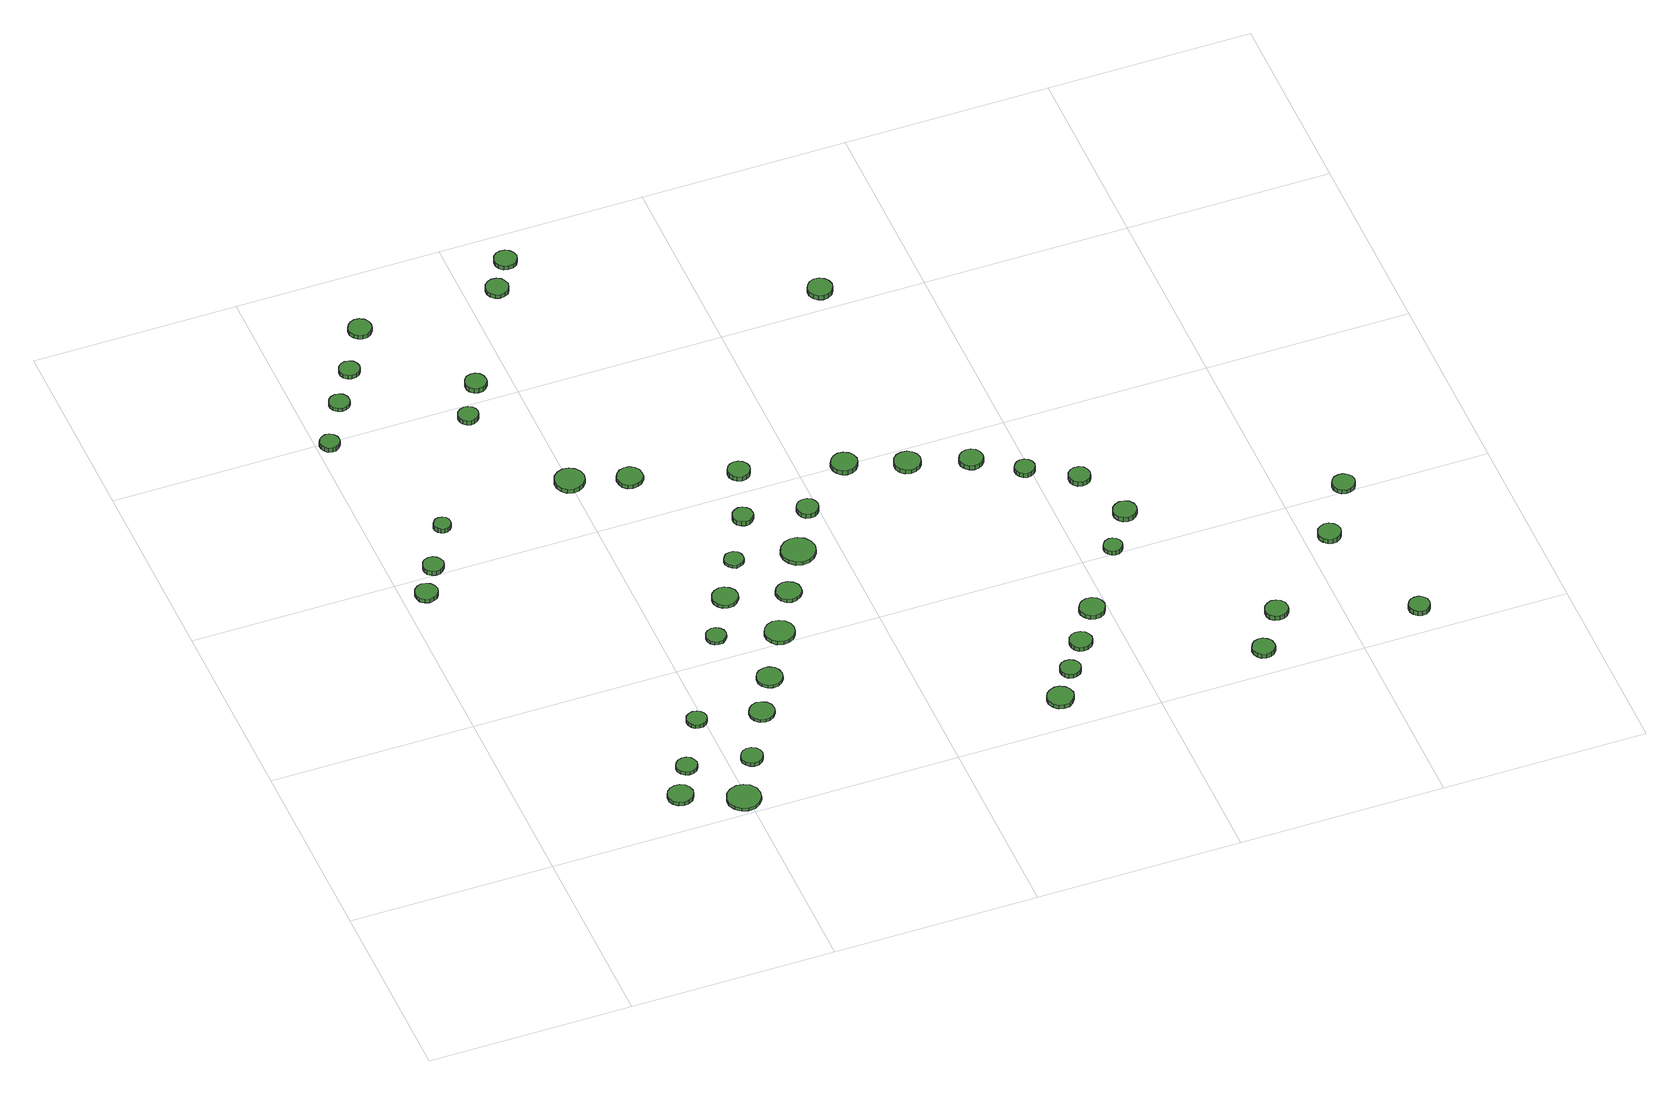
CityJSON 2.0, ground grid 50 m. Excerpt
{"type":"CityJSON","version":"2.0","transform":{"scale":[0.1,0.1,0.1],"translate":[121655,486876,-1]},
"CityObjects":{
"tree1":{"type":"SolitaryVegetationObject","attributes":{"function":"something"},"geometry":[{"type":"MultiSurface","lod":"1","boundaries":[[[0,1,2,3,4,5,6,7,8,9,10,11,12,13,14]],[[15,16,17,18,19,20,21,22,23,24,25,26,27,28,29]],[[0,29,28,1]],[[1,28,27,2]],[[2,27,26,3]],[[3,26,25,4]],[[4,25,24,5]],[[5,24,23,6]],[[6,23,22,7]],[[7,22,21,8]],[[8,21,20,9]],[[9,20,19,10]],[[10,19,18,11]],[[11,18,17,12]],[[12,17,16,13]],[[13,16,15,14]],[[14,15,29,0]]]}]},
"tree2":{"type":"SolitaryVegetationObject","attributes":{"function":"something"},"geometry":[{"type":"MultiSurface","lod":"1","boundaries":[[[30,31,32,33,34,35,36,37,38,39,40,41,42,43,44]],[[45,46,47,48,49,50,51,52,53,54,55,56,57,58,59]],[[30,59,58,31]],[[31,58,57,32]],[[32,57,56,33]],[[33,56,55,34]],[[34,55,54,35]],[[35,54,53,36]],[[36,53,52,37]],[[37,52,51,38]],[[38,51,50,39]],[[39,50,49,40]],[[40,49,48,41]],[[41,48,47,42]],[[42,47,46,43]],[[43,46,45,44]],[[44,45,59,30]]]}]},
"tree3":{"type":"SolitaryVegetationObject","attributes":{"function":"something"},"geometry":[{"type":"MultiSurface","lod":"1","boundaries":[[[60,61,62,63,64,65,66,67,68,69,70,71,72,73,74]],[[75,76,77,78,79,80,81,82,83,84,85,86,87,88,89]],[[60,89,88,61]],[[61,88,87,62]],[[62,87,86,63]],[[63,86,85,64]],[[64,85,84,65]],[[65,84,83,66]],[[66,83,82,67]],[[67,82,81,68]],[[68,81,80,69]],[[69,80,79,70]],[[70,79,78,71]],[[71,78,77,72]],[[72,77,76,73]],[[73,76,75,74]],[[74,75,89,60]]]}]},
"tree4":{"type":"SolitaryVegetationObject","attributes":{"function":"something"},"geometry":[{"type":"MultiSurface","lod":"1","boundaries":[[[90,91,92,93,94,95,96,97,98,99,100,101,102,103,104]],[[105,106,107,108,109,110,111,112,113,114,115,116,117,118,119]],[[90,119,118,91]],[[91,118,117,92]],[[92,117,116,93]],[[93,116,115,94]],[[94,115,114,95]],[[95,114,113,96]],[[96,113,112,97]],[[97,112,111,98]],[[98,111,110,99]],[[99,110,109,100]],[[100,109,108,101]],[[101,108,107,102]],[[102,107,106,103]],[[103,106,105,104]],[[104,105,119,90]]]}]},
"tree5":{"type":"SolitaryVegetationObject","attributes":{"function":"something"},"geometry":[{"type":"MultiSurface","lod":"1","boundaries":[[[120,121,122,123,124,125,126,127,128,129,130,131,132,133,134]],[[135,136,137,138,139,140,141,142,143,144,145,146,147,148,149]],[[120,149,148,121]],[[121,148,147,122]],[[122,147,146,123]],[[123,146,145,124]],[[124,145,144,125]],[[125,144,143,126]],[[126,143,142,127]],[[127,142,141,128]],[[128,141,140,129]],[[129,140,139,130]],[[130,139,138,131]],[[131,138,137,132]],[[132,137,136,133]],[[133,136,135,134]],[[134,135,149,120]]]}]},
"tree6":{"type":"SolitaryVegetationObject","attributes":{"function":"something"},"geometry":[{"type":"MultiSurface","lod":"1","boundaries":[[[150,151,152,153,154,155,156,157,158,159,160,161,162,163,164]],[[165,166,167,168,169,170,171,172,173,174,175,176,177,178,179]],[[150,179,178,151]],[[151,178,177,152]],[[152,177,176,153]],[[153,176,175,154]],[[154,175,174,155]],[[155,174,173,156]],[[156,173,172,157]],[[157,172,171,158]],[[158,171,170,159]],[[159,170,169,160]],[[160,169,168,161]],[[161,168,167,162]],[[162,167,166,163]],[[163,166,165,164]],[[164,165,179,150]]]}]},
"tree7":{"type":"SolitaryVegetationObject","attributes":{"function":"something"},"geometry":[{"type":"MultiSurface","lod":"1","boundaries":[[[180,181,182,183,184,185,186,187,188,189,190,191,192,193,194]],[[195,196,197,198,199,200,201,202,203,204,205,206,207,208,209]],[[180,209,208,181]],[[181,208,207,182]],[[182,207,206,183]],[[183,206,205,184]],[[184,205,204,185]],[[185,204,203,186]],[[186,203,202,187]],[[187,202,201,188]],[[188,201,200,189]],[[189,200,199,190]],[[190,199,198,191]],[[191,198,197,192]],[[192,197,196,193]],[[193,196,195,194]],[[194,195,209,180]]]}]},
"tree8":{"type":"SolitaryVegetationObject","attributes":{"function":"something"},"geometry":[{"type":"MultiSurface","lod":"1","boundaries":[[[210,211,212,213,214,215,216,217,218,219,220,221,222,223,224]],[[225,226,227,228,229,230,231,232,233,234,235,236,237,238,239]],[[210,239,238,211]],[[211,238,237,212]],[[212,237,236,213]],[[213,236,235,214]],[[214,235,234,215]],[[215,234,233,216]],[[216,233,232,217]],[[217,232,231,218]],[[218,231,230,219]],[[219,230,229,220]],[[220,229,228,221]],[[221,228,227,222]],[[222,227,226,223]],[[223,226,225,224]],[[224,225,239,210]]]}]},
"tree9":{"type":"SolitaryVegetationObject","attributes":{"function":"something"},"geometry":[{"type":"MultiSurface","lod":"1","boundaries":[[[240,241,242,243,244,245,246,247,248,249,250,251,252,253,254]],[[255,256,257,258,259,260,261,262,263,264,265,266,267,268,269]],[[240,269,268,241]],[[241,268,267,242]],[[242,267,266,243]],[[243,266,265,244]],[[244,265,264,245]],[[245,264,263,246]],[[246,263,262,247]],[[247,262,261,248]],[[248,261,260,249]],[[249,260,259,250]],[[250,259,258,251]],[[251,258,257,252]],[[252,257,256,253]],[[253,256,255,254]],[[254,255,269,240]]]}]},
"tree10":{"type":"SolitaryVegetationObject","attributes":{"function":"something"},"geometry":[{"type":"MultiSurface","lod":"1","boundaries":[[[270,271,272,273,274,275,276,277,278,279,280,281,282,283,284]],[[285,286,287,288,289,290,291,292,293,294,295,296,297,298,299]],[[270,299,298,271]],[[271,298,297,272]],[[272,297,296,273]],[[273,296,295,274]],[[274,295,294,275]],[[275,294,293,276]],[[276,293,292,277]],[[277,292,291,278]],[[278,291,290,279]],[[279,290,289,280]],[[280,289,288,281]],[[281,288,287,282]],[[282,287,286,283]],[[283,286,285,284]],[[284,285,299,270]]]}]},
"tree11":{"type":"SolitaryVegetationObject","attributes":{"function":"something"},"geometry":[{"type":"MultiSurface","lod":"1","boundaries":[[[300,301,302,303,304,305,306,307,308,309,310,311,312,313,314]],[[315,316,317,318,319,320,321,322,323,324,325,326,327,328,329]],[[300,329,328,301]],[[301,328,327,302]],[[302,327,326,303]],[[303,326,325,304]],[[304,325,324,305]],[[305,324,323,306]],[[306,323,322,307]],[[307,322,321,308]],[[308,321,320,309]],[[309,320,319,310]],[[310,319,318,311]],[[311,318,317,312]],[[312,317,316,313]],[[313,316,315,314]],[[314,315,329,300]]]}]},
"tree12":{"type":"SolitaryVegetationObject","attributes":{"function":"something"},"geometry":[{"type":"MultiSurface","lod":"1","boundaries":[[[330,331,332,333,334,335,336,337,338,339,340,341,342,343,344]],[[345,346,347,348,349,350,351,352,353,354,355,356,357,358,359]],[[330,359,358,331]],[[331,358,357,332]],[[332,357,356,333]],[[333,356,355,334]],[[334,355,354,335]],[[335,354,353,336]],[[336,353,352,337]],[[337,352,351,338]],[[338,351,350,339]],[[339,350,349,340]],[[340,349,348,341]],[[341,348,347,342]],[[342,347,346,343]],[[343,346,345,344]],[[344,345,359,330]]]}]},
"tree13":{"type":"SolitaryVegetationObject","attributes":{"function":"something"},"geometry":[{"type":"MultiSurface","lod":"1","boundaries":[[[360,361,362,363,364,365,366,367,368,369,370,371,372,373,374]],[[375,376,377,378,379,380,381,382,383,384,385,386,387,388,389]],[[360,389,388,361]],[[361,388,387,362]],[[362,387,386,363]],[[363,386,385,364]],[[364,385,384,365]],[[365,384,383,366]],[[366,383,382,367]],[[367,382,381,368]],[[368,381,380,369]],[[369,380,379,370]],[[370,379,378,371]],[[371,378,377,372]],[[372,377,376,373]],[[373,376,375,374]],[[374,375,389,360]]]}]},
"tree14":{"type":"SolitaryVegetationObject","attributes":{"function":"something"},"geometry":[{"type":"MultiSurface","lod":"1","boundaries":[[[390,391,392,393,394,395,396,397,398,399,400,401,402,403,404]],[[405,406,407,408,409,410,411,412,413,414,415,416,417,418,419]],[[390,419,418,391]],[[391,418,417,392]],[[392,417,416,393]],[[393,416,415,394]],[[394,415,414,395]],[[395,414,413,396]],[[396,413,412,397]],[[397,412,411,398]],[[398,411,410,399]],[[399,410,409,400]],[[400,409,408,401]],[[401,408,407,402]],[[402,407,406,403]],[[403,406,405,404]],[[404,405,419,390]]]}]},
"tree15":{"type":"SolitaryVegetationObject","attributes":{"function":"something"},"geometry":[{"type":"MultiSurface","lod":"1","boundaries":[[[420,421,422,423,424,425,426,427,428,429,430,431,432,433,434]],[[435,436,437,438,439,440,441,442,443,444,445,446,447,448,449]],[[420,449,448,421]],[[421,448,447,422]],[[422,447,446,423]],[[423,446,445,424]],[[424,445,444,425]],[[425,444,443,426]],[[426,443,442,427]],[[427,442,441,428]],[[428,441,440,429]],[[429,440,439,430]],[[430,439,438,431]],[[431,438,437,432]],[[432,437,436,433]],[[433,436,435,434]],[[434,435,449,420]]]}]},
"tree16":{"type":"SolitaryVegetationObject","attributes":{"function":"something"},"geometry":[{"type":"MultiSurface","lod":"1","boundaries":[[[450,451,452,453,454,455,456,457,458,459,460,461,462,463,464]],[[465,466,467,468,469,470,471,472,473,474,475,476,477,478,479]],[[450,479,478,451]],[[451,478,477,452]],[[452,477,476,453]],[[453,476,475,454]],[[454,475,474,455]],[[455,474,473,456]],[[456,473,472,457]],[[457,472,471,458]],[[458,471,470,459]],[[459,470,469,460]],[[460,469,468,461]],[[461,468,467,462]],[[462,467,466,463]],[[463,466,465,464]],[[464,465,479,450]]]}]},
"tree17":{"type":"SolitaryVegetationObject","attributes":{"function":"something"},"geometry":[{"type":"MultiSurface","lod":"1","boundaries":[[[480,481,482,483,484,485,486,487,488,489,490,491,492,493,494]],[[495,496,497,498,499,500,501,502,503,504,505,506,507,508,509]],[[480,509,508,481]],[[481,508,507,482]],[[482,507,506,483]],[[483,506,505,484]],[[484,505,504,485]],[[485,504,503,486]],[[486,503,502,487]],[[487,502,501,488]],[[488,501,500,489]],[[489,500,499,490]],[[490,499,498,491]],[[491,498,497,492]],[[492,497,496,493]],[[493,496,495,494]],[[494,495,509,480]]]}]},
"tree18":{"type":"SolitaryVegetationObject","attributes":{"function":"something"},"geometry":[{"type":"MultiSurface","lod":"1","boundaries":[[[510,511,512,513,514,515,516,517,518,519,520,521,522,523,524]],[[525,526,527,528,529,530,531,532,533,534,535,536,537,538,539]],[[510,539,538,511]],[[511,538,537,512]],[[512,537,536,513]],[[513,536,535,514]],[[514,535,534,515]],[[515,534,533,516]],[[516,533,532,517]],[[517,532,531,518]],[[518,531,530,519]],[[519,530,529,520]],[[520,529,528,521]],[[521,528,527,522]],[[522,527,526,523]],[[523,526,525,524]],[[524,525,539,510]]]}]},
"tree19":{"type":"SolitaryVegetationObject","attributes":{"function":"something"},"geometry":[{"type":"MultiSurface","lod":"1","boundaries":[[[540,541,542,543,544,545,546,547,548,549,550,551,552,553,554]],[[555,556,557,558,559,560,561,562,563,564,565,566,567,568,569]],[[540,569,568,541]],[[541,568,567,542]],[[542,567,566,543]],[[543,566,565,544]],[[544,565,564,545]],[[545,564,563,546]],[[546,563,562,547]],[[547,562,561,548]],[[548,561,560,549]],[[549,560,559,550]],[[550,559,558,551]],[[551,558,557,552]],[[552,557,556,553]],[[553,556,555,554]],[[554,555,569,540]]]}]},
"tree20":{"type":"SolitaryVegetationObject","attributes":{"function":"something"},"geometry":[{"type":"MultiSurface","lod":"1","boundaries":[[[570,571,572,573,574,575,576,577,578,579,580,581,582,583,584]],[[585,586,587,588,589,590,591,592,593,594,595,596,597,598,599]],[[570,599,598,571]],[[571,598,597,572]],[[572,597,596,573]],[[573,596,595,574]],[[574,595,594,575]],[[575,594,593,576]],[[576,593,592,577]],[[577,592,591,578]],[[578,591,590,579]],[[579,590,589,580]],[[580,589,588,581]],[[581,588,587,582]],[[582,587,586,583]],[[583,586,585,584]],[[584,585,599,570]]]}]},
"tree21":{"type":"SolitaryVegetationObject","attributes":{"function":"something"},"geometry":[{"type":"MultiSurface","lod":"1","boundaries":[[[600,601,602,603,604,605,606,607,608,609,610,611,612,613,614]],[[615,616,617,618,619,620,621,622,623,624,625,626,627,628,629]],[[600,629,628,601]],[[601,628,627,602]],[[602,627,626,603]],[[603,626,625,604]],[[604,625,624,605]],[[605,624,623,606]],[[606,623,622,607]],[[607,622,621,608]],[[608,621,620,609]],[[609,620,619,610]],[[610,619,618,611]],[[611,618,617,612]],[[612,617,616,613]],[[613,616,615,614]],[[614,615,629,600]]]}]},
"tree22":{"type":"SolitaryVegetationObject","attributes":{"function":"something"},"geometry":[{"type":"MultiSurface","lod":"1","boundaries":[[[630,631,632,633,634,635,636,637,638,639,640,641,642,643,644]],[[645,646,647,648,649,650,651,652,653,654,655,656,657,658,659]],[[630,659,658,631]],[[631,658,657,632]],[[632,657,656,633]],[[633,656,655,634]],[[634,655,654,635]],[[635,654,653,636]],[[636,653,652,637]],[[637,652,651,638]],[[638,651,650,639]],[[639,650,649,640]],[[640,649,648,641]],[[641,648,647,642]],[[642,647,646,643]],[[643,646,645,644]],[[644,645,659,630]]]}]},
"tree23":{"type":"SolitaryVegetationObject","attributes":{"function":"something"},"geometry":[{"type":"MultiSurface","lod":"1","boundaries":[[[660,661,662,663,664,665,666,667,668,669,670,671,672,673,674]],[[675,676,677,678,679,680,681,682,683,684,685,686,687,688,689]],[[660,689,688,661]],[[661,688,687,662]],[[662,687,686,663]],[[663,686,685,664]],[[664,685,684,665]],[[665,684,683,666]],[[666,683,682,667]],[[667,682,681,668]],[[668,681,680,669]],[[669,680,679,670]],[[670,679,678,671]],[[671,678,677,672]],[[672,677,676,673]],[[673,676,675,674]],[[674,675,689,660]]]}]},
"tree24":{"type":"SolitaryVegetationObject","attributes":{"function":"something"},"geometry":[{"type":"MultiSurface","lod":"1","boundaries":[[[690,691,692,693,694,695,696,697,698,699,700,701,702,703,704]],[[705,706,707,708,709,710,711,712,713,714,715,716,717,718,719]],[[690,719,718,691]],[[691,718,717,692]],[[692,717,716,693]],[[693,716,715,694]],[[694,715,714,695]],[[695,714,713,696]],[[696,713,712,697]],[[697,712,711,698]],[[698,711,710,699]],[[699,710,709,700]],[[700,709,708,701]],[[701,708,707,702]],[[702,707,706,703]],[[703,706,705,704]],[[704,705,719,690]]]}]},
"tree25":{"type":"SolitaryVegetationObject","attributes":{"function":"something"},"geometry":[{"type":"MultiSurface","lod":"1","boundaries":[[[720,721,722,723,724,725,726,727,728,729,730,731,732,733,734]],[[735,736,737,738,739,740,741,742,743,744,745,746,747,748,749]],[[720,749,748,721]],[[721,748,747,722]],[[722,747,746,723]],[[723,746,745,724]],[[724,745,744,725]],[[725,744,743,726]],[[726,743,742,727]],[[727,742,741,728]],[[728,741,740,729]],[[729,740,739,730]],[[730,739,738,731]],[[731,738,737,732]],[[732,737,736,733]],[[733,736,735,734]],[[734,735,749,720]]]}]},
"tree26":{"type":"SolitaryVegetationObject","attributes":{"function":"something"},"geometry":[{"type":"MultiSurface","lod":"1","boundaries":[[[750,751,752,753,754,755,756,757,758,759,760,761,762,763,764]],[[765,766,767,768,769,770,771,772,773,774,775,776,777,778,779]],[[750,779,778,751]],[[751,778,777,752]],[[752,777,776,753]],[[753,776,775,754]],[[754,775,774,755]],[[755,774,773,756]],[[756,773,772,757]],[[757,772,771,758]],[[758,771,770,759]],[[759,770,769,760]],[[760,769,768,761]],[[761,768,767,762]],[[762,767,766,763]],[[763,766,765,764]],[[764,765,779,750]]]}]},
"tree27":{"type":"SolitaryVegetationObject","attributes":{"function":"something"},"geometry":[{"type":"MultiSurface","lod":"1","boundaries":[[[780,781,782,783,784,785,786,787,788,789,790,791,792,793,794]],[[795,796,797,798,799,800,801,802,803,804,805,806,807,808,809]],[[780,809,808,781]],[[781,808,807,782]],[[782,807,806,783]],[[783,806,805,784]],[[784,805,804,785]],[[785,804,803,786]],[[786,803,802,787]],[[787,802,801,788]],[[788,801,800,789]],[[789,800,799,790]],[[790,799,798,791]],[[791,798,797,792]],[[792,797,796,793]],[[793,796,795,794]],[[794,795,809,780]]]}]},
"tree28":{"type":"SolitaryVegetationObject","attributes":{"function":"something"},"geometry":[{"type":"MultiSurface","lod":"1","boundaries":[[[810,811,812,813,814,815,816,817,818,819,820,821,822,823,824]],[[825,826,827,828,829,830,831,832,833,834,835,836,837,838,839]],[[810,839,838,811]],[[811,838,837,812]],[[812,837,836,813]],[[813,836,835,814]],[[814,835,834,815]],[[815,834,833,816]],[[816,833,832,817]],[[817,832,831,818]],[[818,831,830,819]],[[819,830,829,820]],[[820,829,828,821]],[[821,828,827,822]],[[822,827,826,823]],[[823,826,825,824]],[[824,825,839,810]]]}]},
"tree29":{"type":"SolitaryVegetationObject","attributes":{"function":"something"},"geometry":[{"type":"MultiSurface","lod":"1","boundaries":[[[840,841,842,843,844,845,846,847,848,849,850,851,852,853,854]],[[855,856,857,858,859,860,861,862,863,864,865,866,867,868,869]],[[840,869,868,841]],[[841,868,867,842]],[[842,867,866,843]],[[843,866,865,844]],[[844,865,864,845]],[[845,864,863,846]],[[846,863,862,847]],[[847,862,861,848]],[[848,861,860,849]],[[849,860,859,850]],[[850,859,858,851]],[[851,858,857,852]],[[852,857,856,853]],[[853,856,855,854]],[[854,855,869,840]]]}]},
"tree30":{"type":"SolitaryVegetationObject","attributes":{"function":"something"},"geometry":[{"type":"MultiSurface","lod":"1","boundaries":[[[870,871,872,873,874,875,876,877,878,879,880,881,882,883,884]],[[885,886,887,888,889,890,891,892,893,894,895,896,897,898,899]],[[870,899,898,871]],[[871,898,897,872]],[[872,897,896,873]],[[873,896,895,874]],[[874,895,894,875]],[[875,894,893,876]],[[876,893,892,877]],[[877,892,891,878]],[[878,891,890,879]],[[879,890,889,880]],[[880,889,888,881]],[[881,888,887,882]],[[882,887,886,883]],[[883,886,885,884]],[[884,885,899,870]]]}]},
"tree31":{"type":"SolitaryVegetationObject","attributes":{"function":"something"},"geometry":[{"type":"MultiSurface","lod":"1","boundaries":[[[900,901,902,903,904,905,906,907,908,909,910,911,912,913,914]],[[915,916,917,918,919,920,921,922,923,924,925,926,927,928,929]],[[900,929,928,901]],[[901,928,927,902]],[[902,927,926,903]],[[903,926,925,904]],[[904,925,924,905]],[[905,924,923,906]],[[906,923,922,907]],[[907,922,921,908]],[[908,921,920,909]],[[909,920,919,910]],[[910,919,918,911]],[[911,918,917,912]],[[912,917,916,913]],[[913,916,915,914]],[[914,915,929,900]]]}]},
"tree32":{"type":"SolitaryVegetationObject","attributes":{"function":"something"},"geometry":[{"type":"MultiSurface","lod":"1","boundaries":[[[930,931,932,933,934,935,936,937,938,939,940,941,942,943,944]],[[945,946,947,948,949,950,951,952,953,954,955,956,957,958,959]],[[930,959,958,931]],[[931,958,957,932]],[[932,957,956,933]],[[933,956,955,934]],[[934,955,954,935]],[[935,954,953,936]],[[936,953,952,937]],[[937,952,951,938]],[[938,951,950,939]],[[939,950,949,940]],[[940,949,948,941]],[[941,948,947,942]],[[942,947,946,943]],[[943,946,945,944]],[[944,945,959,930]]]}]},
"tree33":{"type":"SolitaryVegetationObject","attributes":{"function":"something"},"geometry":[{"type":"MultiSurface","lod":"1","boundaries":[[[960,961,962,963,964,965,966,967,968,969,970,971,972,973,974]],[[975,976,977,978,979,980,981,982,983,984,985,986,987,988,989]],[[960,989,988,961]],[[961,988,987,962]],[[962,987,986,963]],[[963,986,985,964]],[[964,985,984,965]],[[965,984,983,966]],[[966,983,982,967]],[[967,982,981,968]],[[968,981,980,969]],[[969,980,979,970]],[[970,979,978,971]],[[971,978,977,972]],[[972,977,976,973]],[[973,976,975,974]],[[974,975,989,960]]]}]},
"tree34":{"type":"SolitaryVegetationObject","attributes":{"function":"something"},"geometry":[{"type":"MultiSurface","lod":"1","boundaries":[[[990,991,992,993,994,995,996,997,998,999,1000,1001,1002,1003,1004]],[[1005,1006,1007,1008,1009,1010,1011,1012,1013,1014,1015,1016,1017,1018,1019]],[[990,1019,1018,991]],[[991,1018,1017,992]],[[992,1017,1016,993]],[[993,1016,1015,994]],[[994,1015,1014,995]],[[995,1014,1013,996]],[[996,1013,1012,997]],[[997,1012,1011,998]],[[998,1011,1010,999]],[[999,1010,1009,1000]],[[1000,1009,1008,1001]],[[1001,1008,1007,1002]],[[1002,1007,1006,1003]],[[1003,1006,1005,1004]],[[1004,1005,1019,990]]]}]},
"tree35":{"type":"SolitaryVegetationObject","attributes":{"function":"something"},"geometry":[{"type":"MultiSurface","lod":"1","boundaries":[[[1020,1021,1022,1023,1024,1025,1026,1027,1028,1029,1030,1031,1032,1033,1034]],[[1035,1036,1037,1038,1039,1040,1041,1042,1043,1044,1045,1046,1047,1048,1049]],[[1020,1049,1048,1021]],[[1021,1048,1047,1022]],[[1022,1047,1046,1023]],[[1023,1046,1045,1024]],[[1024,1045,1044,1025]],[[1025,1044,1043,1026]],[[1026,1043,1042,1027]],[[1027,1042,1041,1028]],[[1028,1041,1040,1029]],[[1029,1040,1039,1030]],[[1030,1039,1038,1031]],[[1031,1038,1037,1032]],[[1032,1037,1036,1033]],[[1033,1036,1035,1034]],[[1034,1035,1049,1020]]]}]},
"tree36":{"type":"SolitaryVegetationObject","attributes":{"function":"something"},"geometry":[{"type":"MultiSurface","lod":"1","boundaries":[[[1050,1051,1052,1053,1054,1055,1056,1057,1058,1059,1060,1061,1062,1063,1064]],[[1065,1066,1067,1068,1069,1070,1071,1072,1073,1074,1075,1076,1077,1078,1079]],[[1050,1079,1078,1051]],[[1051,1078,1077,1052]],[[1052,1077,1076,1053]],[[1053,1076,1075,1054]],[[1054,1075,1074,1055]],[[1055,1074,1073,1056]],[[1056,1073,1072,1057]],[[1057,1072,1071,1058]],[[1058,1071,1070,1059]],[[1059,1070,1069,1060]],[[1060,1069,1068,1061]],[[1061,1068,1067,1062]],[[1062,1067,1066,1063]],[[1063,1066,1065,1064]],[[1064,1065,1079,1050]]]}]},
"tree37":{"type":"SolitaryVegetationObject","attributes":{"function":"something"},"geometry":[{"type":"MultiSurface","lod":"1","boundaries":[[[1080,1081,1082,1083,1084,1085,1086,1087,1088,1089,1090,1091,1092,1093,1094]],[[1095,1096,1097,1098,1099,1100,1101,1102,1103,1104,1105,1106,1107,1108,1109]],[[1080,1109,1108,1081]],[[1081,1108,1107,1082]],[[1082,1107,1106,1083]],[[1083,1106,1105,1084]],[[1084,1105,1104,1085]],[[1085,1104,1103,1086]],[[1086,1103,1102,1087]],[[1087,1102,1101,1088]],[[1088,1101,1100,1089]],[[1089,1100,1099,1090]],[[1090,1099,1098,1091]],[[1091,1098,1097,1092]],[[1092,1097,1096,1093]],[[1093,1096,1095,1094]],[[1094,1095,1109,1080]]]}]},
"tree38":{"type":"SolitaryVegetationObject","attributes":{"function":"something"},"geometry":[{"type":"MultiSurface","lod":"1","boundaries":[[[1110,1111,1112,1113,1114,1115,1116,1117,1118,1119,1120,1121,1122,1123,1124]],[[1125,1126,1127,1128,1129,1130,1131,1132,1133,1134,1135,1136,1137,1138,1139]],[[1110,1139,1138,1111]],[[1111,1138,1137,1112]],[[1112,1137,1136,1113]],[[1113,1136,1135,1114]],[[1114,1135,1134,1115]],[[1115,1134,1133,1116]],[[1116,1133,1132,1117]],[[1117,1132,1131,1118]],[[1118,1131,1130,1119]],[[1119,1130,1129,1120]],[[1120,1129,1128,1121]],[[1121,1128,1127,1122]],[[1122,1127,1126,1123]],[[1123,1126,1125,1124]],[[1124,1125,1139,1110]]]}]},
"tree39":{"type":"SolitaryVegetationObject","attributes":{"function":"something"},"geometry":[{"type":"MultiSurface","lod":"1","boundaries":[[[1140,1141,1142,1143,1144,1145,1146,1147,1148,1149,1150,1151,1152,1153,1154]],[[1155,1156,1157,1158,1159,1160,1161,1162,1163,1164,1165,1166,1167,1168,1169]],[[1140,1169,1168,1141]],[[1141,1168,1167,1142]],[[1142,1167,1166,1143]],[[1143,1166,1165,1144]],[[1144,1165,1164,1145]],[[1145,1164,1163,1146]],[[1146,1163,1162,1147]],[[1147,1162,1161,1148]],[[1148,1161,1160,1149]],[[1149,1160,1159,1150]],[[1150,1159,1158,1151]],[[1151,1158,1157,1152]],[[1152,1157,1156,1153]],[[1153,1156,1155,1154]],[[1154,1155,1169,1140]]]}]},
"tree40":{"type":"SolitaryVegetationObject","attributes":{"function":"something"},"geometry":[{"type":"MultiSurface","lod":"1","boundaries":[[[1170,1171,1172,1173,1174,1175,1176,1177,1178,1179,1180,1181,1182,1183,1184]],[[1185,1186,1187,1188,1189,1190,1191,1192,1193,1194,1195,1196,1197,1198,1199]],[[1170,1199,1198,1171]],[[1171,1198,1197,1172]],[[1172,1197,1196,1173]],[[1173,1196,1195,1174]],[[1174,1195,1194,1175]],[[1175,1194,1193,1176]],[[1176,1193,1192,1177]],[[1177,1192,1191,1178]],[[1178,1191,1190,1179]],[[1179,1190,1189,1180]],[[1180,1189,1188,1181]],[[1181,1188,1187,1182]],[[1182,1187,1186,1183]],[[1183,1186,1185,1184]],[[1184,1185,1199,1170]]]}]},
"tree41":{"type":"SolitaryVegetationObject","attributes":{"function":"something"},"geometry":[{"type":"MultiSurface","lod":"1","boundaries":[[[1200,1201,1202,1203,1204,1205,1206,1207,1208,1209,1210,1211,1212,1213,1214]],[[1215,1216,1217,1218,1219,1220,1221,1222,1223,1224,1225,1226,1227,1228,1229]],[[1200,1229,1228,1201]],[[1201,1228,1227,1202]],[[1202,1227,1226,1203]],[[1203,1226,1225,1204]],[[1204,1225,1224,1205]],[[1205,1224,1223,1206]],[[1206,1223,1222,1207]],[[1207,1222,1221,1208]],[[1208,1221,1220,1209]],[[1209,1220,1219,1210]],[[1210,1219,1218,1211]],[[1211,1218,1217,1212]],[[1212,1217,1216,1213]],[[1213,1216,1215,1214]],[[1214,1215,1229,1200]]]}]},
"tree42":{"type":"SolitaryVegetationObject","attributes":{"function":"something"},"geometry":[{"type":"MultiSurface","lod":"1","boundaries":[[[1230,1231,1232,1233,1234,1235,1236,1237,1238,1239,1240,1241,1242,1243,1244]],[[1245,1246,1247,1248,1249,1250,1251,1252,1253,1254,1255,1256,1257,1258,1259]],[[1230,1259,1258,1231]],[[1231,1258,1257,1232]],[[1232,1257,1256,1233]],[[1233,1256,1255,1234]],[[1234,1255,1254,1235]],[[1235,1254,1253,1236]],[[1236,1253,1252,1237]],[[1237,1252,1251,1238]],[[1238,1251,1250,1239]],[[1239,1250,1249,1240]],[[1240,1249,1248,1241]],[[1241,1248,1247,1242]],[[1242,1247,1246,1243]],[[1243,1246,1245,1244]],[[1244,1245,1259,1230]]]}]},
"tree43":{"type":"SolitaryVegetationObject","attributes":{"function":"something"},"geometry":[{"type":"MultiSurface","lod":"1","boundaries":[[[1260,1261,1262,1263,1264,1265,1266,1267,1268,1269,1270,1271,1272,1273,1274]],[[1275,1276,1277,1278,1279,1280,1281,1282,1283,1284,1285,1286,1287,1288,1289]],[[1260,1289,1288,1261]],[[1261,1288,1287,1262]],[[1262,1287,1286,1263]],[[1263,1286,1285,1264]],[[1264,1285,1284,1265]],[[1265,1284,1283,1266]],[[1266,1283,1282,1267]],[[1267,1282,1281,1268]],[[1268,1281,1280,1269]],[[1269,1280,1279,1270]],[[1270,1279,1278,1271]],[[1271,1278,1277,1272]],[[1272,1277,1276,1273]],[[1273,1276,1275,1274]],[[1274,1275,1289,1260]]]}]},
"tree44":{"type":"SolitaryVegetationObject","attributes":{"function":"something"},"geometry":[{"type":"MultiSurface","lod":"1","boundaries":[[[1290,1291,1292,1293,1294,1295,1296,1297,1298,1299,1300,1301,1302,1303,1304]],[[1305,1306,1307,1308,1309,1310,1311,1312,1313,1314,1315,1316,1317,1318,1319]],[[1290,1319,1318,1291]],[[1291,1318,1317,1292]],[[1292,1317,1316,1293]],[[1293,1316,1315,1294]],[[1294,1315,1314,1295]],[[1295,1314,1313,1296]],[[1296,1313,1312,1297]],[[1297,1312,1311,1298]],[[1298,1311,1310,1299]],[[1299,1310,1309,1300]],[[1300,1309,1308,1301]],[[1301,1308,1307,1302]],[[1302,1307,1306,1303]],[[1303,1306,1305,1304]],[[1304,1305,1319,1290]]]}]},
"tree45":{"type":"SolitaryVegetationObject","attributes":{"function":"something"},"geometry":[{"type":"MultiSurface","lod":"1","boundaries":[[[1320,1321,1322,1323,1324,1325,1326,1327,1328,1329,1330,1331,1332,1333,1334]],[[1335,1336,1337,1338,1339,1340,1341,1342,1343,1344,1345,1346,1347,1348,1349]],[[1320,1349,1348,1321]],[[1321,1348,1347,1322]],[[1322,1347,1346,1323]],[[1323,1346,1345,1324]],[[1324,1345,1344,1325]],[[1325,1344,1343,1326]],[[1326,1343,1342,1327]],[[1327,1342,1341,1328]],[[1328,1341,1340,1329]],[[1329,1340,1339,1330]],[[1330,1339,1338,1331]],[[1331,1338,1337,1332]],[[1332,1337,1336,1333]],[[1333,1336,1335,1334]],[[1334,1335,1349,1320]]]}]},
"tree46":{"type":"SolitaryVegetationObject","attributes":{"function":"something"},"geometry":[{"type":"MultiSurface","lod":"1","boundaries":[[[1350,1351,1352,1353,1354,1355,1356,1357,1358,1359,1360,1361,1362,1363,1364]],[[1365,1366,1367,1368,1369,1370,1371,1372,1373,1374,1375,1376,1377,1378,1379]],[[1350,1379,1378,1351]],[[1351,1378,1377,1352]],[[1352,1377,1376,1353]],[[1353,1376,1375,1354]],[[1354,1375,1374,1355]],[[1355,1374,1373,1356]],[[1356,1373,1372,1357]],[[1357,1372,1371,1358]],[[1358,1371,1370,1359]],[[1359,1370,1369,1360]],[[1360,1369,1368,1361]],[[1361,1368,1367,1362]],[[1362,1367,1366,1363]],[[1363,1366,1365,1364]],[[1364,1365,1379,1350]]]}]}
},
"vertices":[
[85,946,17],[82,958,17],[76,967,17],[66,972,17],[55,974,17],[44,970,17],[35,962,17],[31,952,17],[31,941,17],[35,930,17],[44,923,17],[55,919,17],[66,921,17],[76,926,17],[82,935,17],[82,935,6],[76,926,6],[66,921,6],[55,919,6],[44,923,6],[35,930,6],[31,941,6],[31,952,6],[35,962,6],[44,970,6],[55,974,6],[66,972,6],[76,967,6],[82,958,6],[85,946,6],
[388,109,16],[385,121,16],[378,132,16],[366,138,16],[354,139,16],[342,135,16],[332,127,16],[327,115,16],[327,102,16],[332,91,16],[342,82,16],[354,78,16],[366,80,16],[378,86,16],[385,96,16],[385,96,6],[378,86,6],[366,80,6],[354,78,6],[342,82,6],[332,91,6],[327,102,6],[327,115,6],[332,127,6],[342,135,6],[354,139,6],[366,138,6],[378,132,6],[385,121,6],[388,109,6],
[130,1024,18],[127,1034,18],[121,1043,18],[112,1048,18],[102,1049,18],[92,1046,18],[84,1039,18],[80,1029,18],[80,1019,18],[84,1009,18],[92,1002,18],[102,999,18],[112,1000,18],[121,1005,18],[127,1014,18],[127,1014,6],[121,1005,6],[112,1000,6],[102,999,6],[92,1002,6],[84,1009,6],[80,1019,6],[80,1029,6],[84,1039,6],[92,1046,6],[102,1049,6],[112,1048,6],[121,1043,6],[127,1034,6],[130,1024,6],
[431,193,16],[428,203,16],[422,212,16],[413,217,16],[403,218,16],[393,215,16],[385,208,16],[380,198,16],[380,188,16],[385,178,16],[393,171,16],[403,168,16],[413,169,16],[422,174,16],[428,183,16],[428,183,7],[422,174,7],[413,169,7],[403,168,7],[393,171,7],[385,178,7],[380,188,7],[380,198,7],[385,208,7],[393,215,7],[403,218,7],[413,217,7],[422,212,7],[428,203,7],[431,193,7],
[55,1491,19],[53,1500,19],[47,1509,19],[39,1514,19],[29,1515,19],[19,1511,19],[12,1505,19],[8,1496,19],[8,1486,19],[12,1477,19],[19,1470,19],[29,1467,19],[39,1468,19],[47,1473,19],[53,1481,19],[53,1481,6],[47,1473,6],[39,1468,6],[29,1467,6],[19,1470,6],[12,1477,6],[8,1486,6],[8,1496,6],[12,1505,6],[19,1511,6],[29,1515,6],[39,1514,6],[47,1509,6],[53,1500,6],[55,1491,6],
[530,48,15],[527,64,15],[517,78,15],[503,86,15],[486,88,15],[470,83,15],[457,72,15],[450,56,15],[450,39,15],[457,24,15],[470,13,15],[486,8,15],[503,9,15],[517,18,15],[527,31,15],[527,31,6],[517,18,6],[503,9,6],[486,8,6],[470,13,6],[457,24,6],[450,39,6],[450,56,6],[457,72,6],[470,83,6],[486,88,6],[503,86,6],[517,78,6],[527,64,6],[530,48,6],
[191,1138,24],[190,1146,24],[185,1153,24],[177,1157,24],[169,1158,24],[161,1156,24],[155,1150,24],[151,1142,24],[151,1134,24],[155,1126,24],[161,1121,24],[169,1118,24],[177,1119,24],[185,1123,24],[190,1130,24],[190,1130,11],[185,1123,11],[177,1119,11],[169,1118,11],[161,1121,11],[155,1126,11],[151,1134,11],[151,1142,11],[155,1150,11],[161,1156,11],[169,1158,11],[177,1157,11],[185,1153,11],[190,1146,11],[191,1138,11],
[507,328,17],[505,338,17],[499,346,17],[491,351,17],[481,352,17],[471,349,17],[463,343,17],[459,333,17],[459,323,17],[463,314,17],[471,307,17],[481,304,17],[491,305,17],[499,310,17],[505,318,17],[505,318,7],[499,310,7],[491,305,7],[481,304,7],[471,307,7],[463,314,7],[459,323,7],[459,333,7],[463,343,7],[471,349,7],[481,352,7],[491,351,7],[499,346,7],[505,338,7],[507,328,7],
[126,1609,16],[124,1619,16],[118,1628,16],[109,1633,16],[99,1634,16],[89,1631,16],[81,1624,16],[77,1614,16],[77,1604,16],[81,1595,16],[89,1588,16],[99,1585,16],[109,1586,16],[118,1591,16],[124,1599,16],[124,1599,6],[118,1591,6],[109,1586,6],[99,1585,6],[89,1588,6],[81,1595,6],[77,1604,6],[77,1614,6],[81,1624,6],[89,1631,6],[99,1634,6],[109,1633,6],[118,1628,6],[124,1619,6],[126,1609,6],
[583,168,16],[580,178,16],[574,187,16],[564,193,16],[553,194,16],[543,190,16],[535,183,16],[530,173,16],[530,162,16],[535,152,16],[543,145,16],[553,141,16],[564,142,16],[574,148,16],[580,157,16],[580,157,6],[574,148,6],[564,142,6],[553,141,6],[543,145,6],[535,152,6],[530,162,6],[530,173,6],[535,183,6],[543,190,6],[553,194,6],[564,193,6],[574,187,6],[580,178,6],[583,168,6],
[187,1702,17],[185,1712,17],[179,1721,17],[170,1726,17],[159,1727,17],[150,1724,17],[142,1717,17],[138,1708,17],[138,1697,17],[142,1688,17],[150,1681,17],[159,1678,17],[170,1679,17],[179,1684,17],[185,1692,17],[185,1692,6],[179,1684,6],[170,1679,6],[159,1678,6],[150,1681,6],[142,1688,6],[138,1697,6],[138,1708,6],[142,1717,6],[150,1724,6],[159,1727,6],[170,1726,6],[179,1721,6],[185,1712,6],[187,1702,6],
[662,298,15],[660,311,15],[652,321,15],[641,327,15],[629,329,15],[617,325,15],[607,316,15],[602,305,15],[602,292,15],[607,280,15],[617,272,15],[629,268,15],[641,269,15],[652,276,15],[660,286,15],[660,286,7],[652,276,7],[641,269,7],[629,268,7],[617,272,7],[607,280,7],[602,292,7],[602,305,7],[607,316,7],[617,325,7],[629,329,7],[641,327,7],[652,321,7],[660,311,7],[662,298,7],
[262,1821,17],[260,1832,17],[253,1842,17],[243,1848,17],[231,1849,17],[220,1845,17],[212,1837,17],[207,1827,17],[207,1815,17],[212,1804,17],[220,1797,17],[231,1793,17],[243,1794,17],[253,1800,17],[260,1810,17],[260,1810,5],[253,1800,5],[243,1794,5],[231,1793,5],[220,1797,5],[212,1804,5],[207,1815,5],[207,1827,5],[212,1837,5],[220,1845,5],[231,1849,5],[243,1848,5],[253,1842,5],[260,1832,5],[262,1821,5],
[649,571,16],[647,581,16],[641,589,16],[633,594,16],[622,595,16],[613,592,16],[605,585,16],[601,576,16],[601,566,16],[605,557,16],[613,550,16],[622,547,16],[633,548,16],[641,553,16],[647,561,16],[647,561,7],[641,553,7],[633,548,7],[622,547,7],[613,550,7],[605,557,7],[601,566,7],[601,576,7],[605,585,7],[613,592,7],[622,595,7],[633,594,7],[641,589,7],[647,581,7],[649,571,7],
[384,1457,22],[382,1467,22],[376,1475,22],[367,1480,22],[357,1481,22],[348,1478,22],[340,1472,22],[336,1462,22],[336,1452,22],[340,1443,22],[348,1436,22],[357,1433,22],[367,1434,22],[376,1439,22],[382,1447,22],[382,1447,9],[376,1439,9],[367,1434,9],[357,1433,9],[348,1436,9],[340,1443,9],[336,1452,9],[336,1462,9],[340,1472,9],[348,1478,9],[357,1481,9],[367,1480,9],[376,1475,9],[382,1467,9],[384,1457,9],
[721,399,15],[718,412,15],[711,422,15],[700,429,15],[687,430,15],[674,426,15],[665,418,15],[659,406,15],[659,393,15],[665,381,15],[674,372,15],[687,368,15],[700,369,15],[711,376,15],[718,386,15],[718,386,7],[711,376,7],[700,369,7],[687,368,7],[674,372,7],[665,381,7],[659,393,7],[659,406,7],[665,418,7],[674,426,7],[687,430,7],[700,429,7],[711,422,7],[718,412,7],[721,399,7],
[535,1175,18],[532,1190,18],[523,1202,18],[510,1209,18],[495,1211,18],[481,1206,18],[470,1196,18],[464,1182,18],[464,1167,18],[470,1154,18],[481,1144,18],[495,1139,18],[510,1141,18],[523,1148,18],[532,1160,18],[532,1160,6],[523,1148,6],[510,1141,6],[495,1139,6],[481,1144,6],[470,1154,6],[464,1167,6],[464,1182,6],[470,1196,6],[481,1206,6],[495,1211,6],[510,1209,6],[523,1202,6],[532,1190,6],[535,1175,6],
[443,1556,18],[440,1567,18],[434,1576,18],[425,1581,18],[414,1582,18],[403,1579,18],[395,1571,18],[391,1561,18],[391,1551,18],[395,1541,18],[403,1533,18],[414,1530,18],[425,1531,18],[434,1536,18],[440,1545,18],[440,1545,5],[434,1536,5],[425,1531,5],[414,1530,5],[403,1533,5],[395,1541,5],[391,1551,5],[391,1561,5],[395,1571,5],[403,1579,5],[414,1582,5],[425,1581,5],[434,1576,5],[440,1567,5],[443,1556,5],
[722,683,16],[719,696,16],[711,706,16],[700,713,16],[687,714,16],[675,710,16],[665,701,16],[660,689,16],[660,676,16],[665,665,16],[675,656,16],[687,652,16],[700,653,16],[711,660,16],[719,670,16],[719,670,7],[711,660,7],[700,653,7],[687,652,7],[675,656,7],[665,665,7],[660,676,7],[660,689,7],[665,701,7],[675,710,7],[687,714,7],[700,713,7],[711,706,7],[719,696,7],[722,683,7],
[801,529,17],[798,543,17],[789,556,17],[776,563,17],[761,565,17],[747,560,17],[736,550,17],[730,536,17],[730,521,17],[736,508,17],[747,498,17],[761,493,17],[776,495,17],[789,502,17],[798,514,17],[798,514,7],[789,502,7],[776,495,7],[761,493,7],[747,498,7],[736,508,7],[730,521,7],[730,536,7],[736,550,7],[747,560,7],[761,565,7],[776,563,7],[789,556,7],[798,543,7],[801,529,7],
[663,1135,16],[661,1148,16],[653,1158,16],[642,1165,16],[629,1166,16],[617,1162,16],[607,1153,16],[602,1142,16],[602,1129,16],[607,1117,16],[617,1108,16],[629,1104,16],[642,1106,16],[653,1112,16],[661,1122,16],[661,1122,5],[653,1112,5],[642,1106,5],[629,1104,5],[617,1108,5],[607,1117,5],[602,1129,5],[602,1142,5],[607,1153,5],[617,1162,5],[629,1166,5],[642,1165,5],[653,1158,5],[661,1148,5],[663,1135,5],
[779,794,15],[777,803,15],[772,811,15],[763,816,15],[753,817,15],[744,814,15],[737,808,15],[733,799,15],[733,789,15],[737,780,15],[744,774,15],[753,770,15],[763,772,15],[772,776,15],[777,784,15],[777,784,6],[772,776,6],[763,772,6],[753,770,6],[744,774,6],[737,780,6],[733,789,6],[733,799,6],[737,808,6],[744,814,6],[753,817,6],[763,816,6],[772,811,6],[777,803,6],[779,794,6],
[864,649,15],[862,661,15],[854,671,15],[843,677,15],[831,679,15],[819,675,15],[809,666,15],[804,655,15],[804,642,15],[809,631,15],[819,622,15],[831,618,15],[843,620,15],[854,626,15],[862,636,15],[862,636,6],[854,626,6],[843,620,6],[831,618,6],[819,622,6],[809,631,6],[804,642,6],[804,655,6],[809,666,6],[819,675,6],[831,679,6],[843,677,6],[854,671,6],[862,661,6],[864,649,6],
[851,919,19],[849,929,19],[843,937,19],[834,943,19],[824,944,19],[814,940,19],[806,934,19],[802,924,19],[802,914,19],[806,904,19],[814,898,19],[824,894,19],[834,895,19],[843,901,19],[849,909,19],[849,909,6],[843,901,6],[834,895,6],[824,894,6],[814,898,6],[806,904,6],[802,914,6],[802,924,6],[806,934,6],[814,940,6],[824,944,6],[834,943,6],[843,937,6],[849,929,6],[851,919,6],
[605,1833,16],[602,1844,16],[596,1854,16],[586,1860,16],[574,1861,16],[563,1857,16],[554,1849,16],[550,1839,16],[550,1827,16],[554,1817,16],[563,1809,16],[574,1805,16],[586,1807,16],[596,1812,16],[602,1822,16],[602,1822,5],[596,1812,5],[586,1807,5],[574,1805,5],[563,1809,5],[554,1817,5],[550,1827,5],[550,1839,5],[554,1849,5],[563,1857,5],[574,1861,5],[586,1860,5],[596,1854,5],[602,1844,5],[605,1833,5],
[945,766,16],[941,783,16],[931,797,16],[916,806,16],[899,807,16],[883,802,16],[870,790,16],[863,775,16],[863,757,16],[870,742,16],[883,730,16],[899,725,16],[916,727,16],[931,735,16],[941,749,16],[941,749,6],[931,735,6],[916,727,6],[899,725,6],[883,730,6],[870,742,6],[863,757,6],[863,775,6],[870,790,6],[883,802,6],[899,807,6],[916,806,6],[931,797,6],[941,783,6],[945,766,6],
[898,1060,22],[896,1071,22],[889,1080,22],[880,1085,22],[869,1087,22],[858,1083,22],[850,1076,22],[845,1066,22],[845,1054,22],[850,1044,22],[858,1037,22],[869,1033,22],[880,1035,22],[889,1040,22],[896,1049,22],[896,1049,9],[889,1040,9],[880,1035,9],[869,1033,9],[858,1037,9],[850,1044,9],[845,1054,9],[845,1066,9],[850,1076,9],[858,1083,9],[869,1087,9],[880,1085,9],[889,1080,9],[896,1071,9],[898,1060,9],
[657,1914,16],[654,1925,16],[648,1934,16],[638,1940,16],[626,1941,16],[616,1938,16],[607,1930,16],[603,1920,16],[603,1908,16],[607,1898,16],[616,1890,16],[626,1887,16],[638,1888,16],[648,1894,16],[654,1903,16],[654,1903,5],[648,1894,5],[638,1888,5],[626,1887,5],[616,1890,5],[607,1898,5],[603,1908,5],[603,1920,5],[607,1930,5],[616,1938,5],[626,1941,5],[638,1940,5],[648,1934,5],[654,1925,5],[657,1914,5],
[1001,889,20],[998,900,20],[992,909,20],[983,914,20],[972,915,20],[961,912,20],[953,904,20],[949,895,20],[949,884,20],[953,874,20],[961,866,20],[972,863,20],[983,864,20],[992,870,20],[998,878,20],[998,878,7],[992,870,7],[983,864,7],[972,863,7],[961,866,7],[953,874,7],[949,884,7],[949,895,7],[953,904,7],[961,912,7],[972,915,7],[983,914,7],[992,909,7],[998,900,7],[1001,889,7],
[1320,94,17],[1317,107,17],[1309,118,17],[1298,124,17],[1285,126,17],[1272,121,17],[1262,113,17],[1256,100,17],[1256,87,17],[1262,75,17],[1272,66,17],[1285,62,17],[1298,63,17],[1309,70,17],[1317,81,17],[1317,81,6],[1309,70,6],[1298,63,6],[1285,62,6],[1272,66,6],[1262,75,6],[1256,87,6],[1256,100,6],[1262,113,6],[1272,121,6],[1285,126,6],[1298,124,6],[1309,118,6],[1317,107,6],[1320,94,6],
[1368,173,18],[1366,183,18],[1360,192,18],[1351,197,18],[1340,198,18],[1330,195,18],[1323,188,18],[1319,179,18],[1319,168,18],[1323,159,18],[1330,152,18],[1340,149,18],[1351,150,18],[1360,155,18],[1366,163,18],[1366,163,6],[1360,155,6],[1351,150,6],[1340,149,6],[1330,152,6],[1323,159,6],[1319,168,6],[1319,179,6],[1323,188,6],[1330,195,6],[1340,198,6],[1351,197,6],[1360,192,6],[1366,183,6],[1368,173,6],
[1139,998,19],[1136,1011,19],[1128,1022,19],[1117,1028,19],[1104,1030,19],[1092,1026,19],[1082,1017,19],[1076,1005,19],[1076,992,19],[1082,980,19],[1092,971,19],[1104,967,19],[1117,968,19],[1128,975,19],[1136,986,19],[1136,986,6],[1128,975,6],[1117,968,6],[1104,967,6],[1092,971,6],[1082,980,6],[1076,992,6],[1076,1005,6],[1082,1017,6],[1092,1026,6],[1104,1030,6],[1117,1028,6],[1128,1022,6],[1136,1011,6],[1139,998,6],
[1427,252,16],[1424,263,16],[1418,272,16],[1408,278,16],[1396,279,16],[1386,276,16],[1377,268,16],[1373,258,16],[1373,246,16],[1377,236,16],[1386,228,16],[1396,225,16],[1408,226,16],[1418,232,16],[1424,241,16],[1424,241,5],[1418,232,5],[1408,226,5],[1396,225,5],[1386,228,5],[1377,236,5],[1373,246,5],[1373,258,5],[1377,268,5],[1386,276,5],[1396,279,5],[1408,278,5],[1418,272,5],[1424,263,5],[1427,252,5],
[1276,951,17],[1273,964,17],[1265,974,17],[1254,981,17],[1241,982,17],[1228,978,17],[1218,969,17],[1213,957,17],[1213,944,17],[1218,932,17],[1228,923,17],[1241,919,17],[1254,921,17],[1265,927,17],[1273,938,17],[1273,938,5],[1265,927,5],[1254,921,5],[1241,919,5],[1228,923,5],[1218,932,5],[1213,944,5],[1213,957,5],[1218,969,5],[1228,978,5],[1241,982,5],[1254,981,5],[1265,974,5],[1273,964,5],[1276,951,5],
[1494,344,17],[1491,356,17],[1484,367,17],[1473,373,17],[1460,374,17],[1448,370,17],[1439,362,17],[1433,350,17],[1433,338,17],[1439,326,17],[1448,318,17],[1460,314,17],[1473,315,17],[1484,321,17],[1491,332,17],[1491,332,5],[1484,321,5],[1473,315,5],[1460,314,5],[1448,318,5],[1439,326,5],[1433,338,5],[1433,350,5],[1439,362,5],[1448,370,5],[1460,374,5],[1473,373,5],[1484,367,5],[1491,356,5],[1494,344,5],
[1412,905,19],[1410,917,19],[1403,926,19],[1393,932,19],[1381,933,19],[1370,930,19],[1361,922,19],[1356,911,19],[1356,899,19],[1361,889,19],[1370,881,19],[1381,877,19],[1393,878,19],[1403,884,19],[1410,894,19],[1410,894,6],[1403,884,6],[1393,878,6],[1381,877,6],[1370,881,6],[1361,889,6],[1356,899,6],[1356,911,6],[1361,922,6],[1370,930,6],[1381,933,6],[1393,932,6],[1403,926,6],[1410,917,6],[1412,905,6],
[1295,1556,23],[1292,1568,23],[1285,1578,23],[1274,1584,23],[1262,1586,23],[1250,1582,23],[1241,1573,23],[1236,1562,23],[1236,1550,23],[1241,1538,23],[1250,1530,23],[1262,1526,23],[1274,1527,23],[1285,1534,23],[1292,1544,23],[1292,1544,10],[1285,1534,10],[1274,1527,10],[1262,1526,10],[1250,1530,10],[1241,1538,10],[1236,1550,10],[1236,1562,10],[1241,1573,10],[1250,1582,10],[1262,1586,10],[1274,1584,10],[1285,1578,10],[1292,1568,10],[1295,1556,10],
[1603,514,21],[1601,524,21],[1596,531,21],[1588,536,21],[1579,537,21],[1570,534,21],[1563,528,21],[1559,519,21],[1559,510,21],[1563,501,21],[1570,495,21],[1579,492,21],[1588,493,21],[1596,498,21],[1601,505,21],[1601,505,9],[1596,498,9],[1588,493,9],[1579,492,9],[1570,495,9],[1563,501,9],[1559,510,9],[1559,519,9],[1563,528,9],[1570,534,9],[1579,537,9],[1588,536,9],[1596,531,9],[1601,524,9],[1603,514,9],
[1511,830,22],[1509,840,22],[1503,848,22],[1494,853,22],[1484,854,22],[1475,851,22],[1467,844,22],[1463,835,22],[1463,825,22],[1467,816,22],[1475,809,22],[1484,806,22],[1494,807,22],[1503,812,22],[1509,820,22],[1509,820,9],[1503,812,9],[1494,807,9],[1484,806,9],[1475,809,9],[1467,816,9],[1463,825,9],[1463,835,9],[1467,844,9],[1475,851,9],[1484,854,9],[1494,853,9],[1503,848,9],[1509,840,9],[1511,830,9],
[1808,75,20],[1806,86,20],[1799,95,20],[1789,101,20],[1778,102,20],[1767,99,20],[1759,91,20],[1754,80,20],[1754,69,20],[1759,59,20],[1767,51,20],[1778,47,20],[1789,49,20],[1799,54,20],[1806,64,20],[1806,64,8],[1799,54,8],[1789,49,8],[1778,47,8],[1767,51,8],[1759,59,8],[1754,69,8],[1754,80,8],[1759,91,8],[1767,99,8],[1778,102,8],[1789,101,8],[1799,95,8],[1806,86,8],[1808,75,8],
[1617,753,29],[1615,763,29],[1609,772,29],[1599,777,29],[1589,779,29],[1578,775,29],[1570,768,29],[1566,758,29],[1566,747,29],[1570,737,29],[1578,730,29],[1589,727,29],[1599,728,29],[1609,733,29],[1615,742,29],[1615,742,16],[1609,733,16],[1599,728,16],[1589,727,16],[1578,730,16],[1570,737,16],[1566,747,16],[1566,758,16],[1570,768,16],[1578,775,16],[1589,779,16],[1599,777,16],[1609,772,16],[1615,763,16],[1617,753,16],
[1675,609,27],[1673,620,27],[1666,630,27],[1656,635,27],[1644,637,27],[1633,633,27],[1624,625,27],[1619,614,27],[1619,603,27],[1624,592,27],[1633,584,27],[1644,581,27],[1656,582,27],[1666,588,27],[1673,597,27],[1673,597,14],[1666,588,14],[1656,582,14],[1644,581,14],[1633,584,14],[1624,592,14],[1619,603,14],[1619,614,14],[1624,625,14],[1633,633,14],[1644,637,14],[1656,635,14],[1666,630,14],[1673,620,14],[1675,609,14],
[1882,182,20],[1880,193,20],[1873,203,20],[1863,208,20],[1852,210,20],[1841,206,20],[1832,198,20],[1828,188,20],[1828,176,20],[1832,166,20],[1841,158,20],[1852,155,20],[1863,156,20],[1873,162,20],[1880,171,20],[1880,171,7],[1873,162,7],[1863,156,7],[1852,155,7],[1841,158,7],[1832,166,7],[1828,176,7],[1828,188,7],[1832,198,7],[1841,206,7],[1852,210,7],[1863,208,7],[1873,203,7],[1880,193,7],[1882,182,7],
[2088,374,22],[2085,386,22],[2078,395,22],[2069,401,22],[2057,402,22],[2046,398,22],[2038,391,22],[2033,380,22],[2033,369,22],[2038,358,22],[2046,351,22],[2057,347,22],[2069,348,22],[2078,354,22],[2085,363,22],[2085,363,9],[2078,354,9],[2069,348,9],[2057,347,9],[2046,351,9],[2038,358,9],[2033,369,9],[2033,380,9],[2038,391,9],[2046,398,9],[2057,402,9],[2069,401,9],[2078,395,9],[2085,386,9],[2088,374,9],
[2190,75,21],[2188,86,21],[2182,94,21],[2173,100,21],[2162,101,21],[2152,98,21],[2144,90,21],[2140,81,21],[2140,70,21],[2144,61,21],[2152,53,21],[2162,50,21],[2173,51,21],[2182,57,21],[2188,65,21],[2188,65,8],[2182,57,8],[2173,51,8],[2162,50,8],[2152,53,8],[2144,61,8],[2140,70,8],[2140,81,8],[2144,90,8],[2152,98,8],[2162,101,8],[2173,100,8],[2182,94,8],[2188,86,8],[2190,75,8],
[2176,514,24],[2174,525,24],[2167,534,24],[2157,540,24],[2146,541,24],[2135,538,24],[2127,530,24],[2122,520,24],[2122,508,24],[2127,498,24],[2135,490,24],[2146,487,24],[2157,488,24],[2167,494,24],[2174,503,24],[2174,503,12],[2167,494,12],[2157,488,12],[2146,487,12],[2135,490,12],[2127,498,12],[2122,508,12],[2122,520,12],[2127,530,12],[2135,538,12],[2146,541,12],[2157,540,12],[2167,534,12],[2174,525,12],[2176,514,12]
]}
